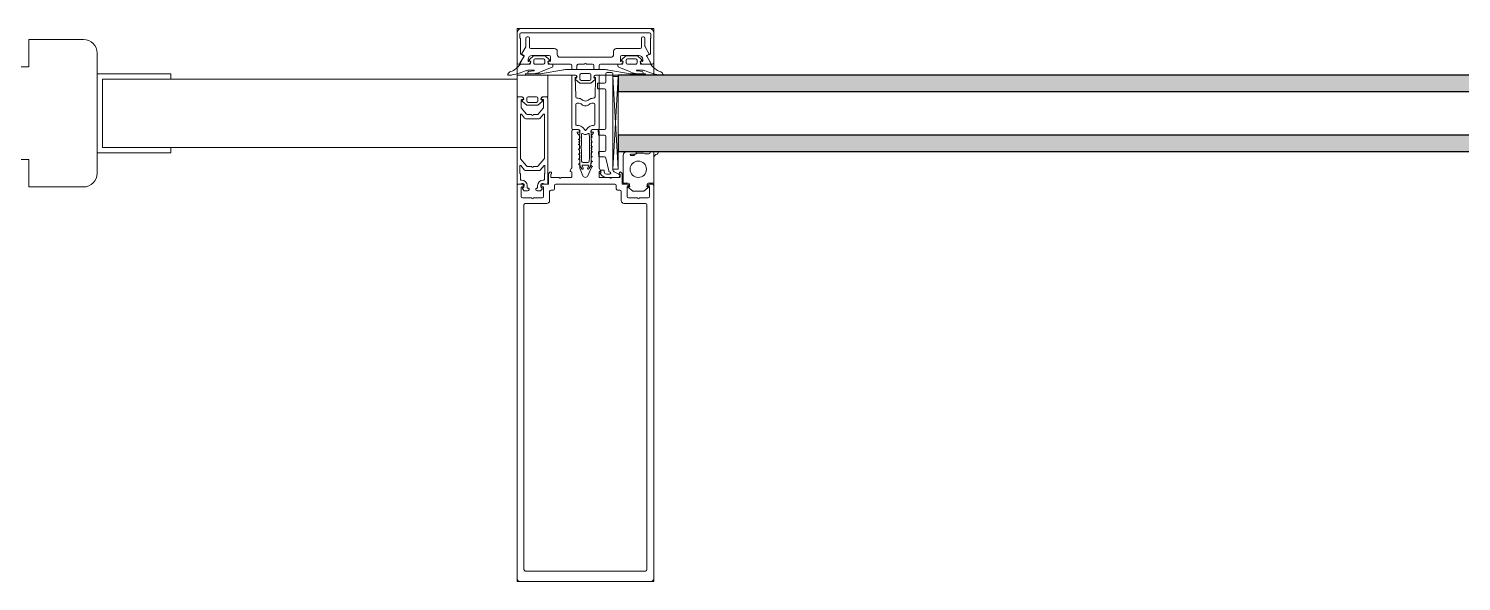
# Model space of a CAD drawing. Header units: millimetres. Extents: x 90978 to 295199, y -4084 to 97293.
# Drawn here: x 193822 to 194347, y 33961 to 34164 of the extents above; entities that cross this region are included whole.
import ezdxf

# ---------------------------------------------------------------- set-up
doc = ezdxf.new("R2010")
doc.units = ezdxf.units.MM
doc.header["$MEASUREMENT"] = 0
for name, color, linetype, lineweight in [('CSM-STL-XX-ZZ-M3-A-XXXX-00001_detached _19_04_21__rvt-1-Level 0$0$A-DETL-GENF', 7, 'CONTINUOUS', 9), ('CSM-STL-XX-ZZ-M3-A-XXXX-00001_detached _19_04_21__rvt-1-Level 0$0$A-DOOR', 4, 'CONTINUOUS', 9), ('CSM-STL-XX-ZZ-M3-A-XXXX-00001_detached _19_04_21__rvt-1-Level 0$0$A-GLAZ-CURT', 7, 'CONTINUOUS', 9), ('CSM-STL-XX-ZZ-M3-A-XXXX-00001_detached _19_04_21__rvt-1-Level 0$0$A-GLAZ-CWMG', 7, 'CONTINUOUS', 9)]:
    doc.layers.add(name, color=color, linetype=linetype, lineweight=lineweight)

msp = doc.modelspace()

# ---------------------------------------------------------------- hatches: boundary and pattern name
at = {"layer": 'CSM-STL-XX-ZZ-M3-A-XXXX-00001_detached _19_04_21__rvt-1-Level 0$0$A-GLAZ-CURT'}
h = msp.add_hatch(color=256, dxfattribs=at)
h.paths.add_polyline_path([(194679.03, 34118.73), (194679.03, 34124.73), (194038.09, 34124.73), (194038.09, 34118.73), (194099.26, 34118.73)], flags=0)
h.paths.add_polyline_path([(194679.03, 34140.73), (194679.03, 34146.73), (194038.09, 34146.73), (194038.09, 34140.73), (194099.26, 34140.73)], flags=0)

# ---------------------------------------------------------------- linework, layer by layer
at = {"layer": 'CSM-STL-XX-ZZ-M3-A-XXXX-00001_detached _19_04_21__rvt-1-Level 0$0$A-DETL-GENF', "extrusion": (0, 0, -1)}
for p, q in [((194049.59, 34163.73), (194002.59, 34163.73)), ((194001.09, 34162.23), (194001.09, 34151.23)), ((194002.09, 34160.38), (194002.09, 34161.73)), ((194002.29, 34154.51), (194002.29, 34160.03)), ((194002.59, 34162.23), (194006.79, 34162.23)), ((194004.29, 34157.26), (194004.29, 34160.22)), ((194004.79, 34160.72), (194005.09, 34160.72)), ((194005.59, 34160.22), (194005.59, 34156.92)), ((194006.79, 34162.23), (194048.89, 34162.23)), ((194046.59, 34156.92), (194046.59, 34160.22)), ((194047.09, 34160.72), (194047.39, 34160.72)), ((194047.89, 34160.22), (194047.89, 34157.26)), ((194048.89, 34162.23), (194049.59, 34162.23)), ((194049.89, 34160.03), (194049.89, 34154.6)), ((194050.09, 34161.73), (194050.09, 34160.38)), ((194051.09, 34151.23), (194051.09, 34162.23)), ((194002.12, 34151.03), (194003.66, 34153.62)), ((194002.14, 34150.84), (194003.5, 34153.55)), ((194003.41, 34153.82), (194002.4, 34154.33)), ((194002.82, 34154.57), (194004.22, 34157.01)), ((194003.59, 34153.9), (194002.89, 34154.3)), ((194005.59, 34152.37), (194007.08, 34153.71)), ((194006.09, 34156.42), (194014.79, 34156.42)), ((194012.79, 34153.92), (194006.59, 34153.92)), ((194007.08, 34153.71), (194011.3, 34153.71)), ((194011.3, 34153.71), (194012.79, 34152.37)), ((194013.29, 34151.92), (194013.29, 34153.42)), ((194015.79, 34155.42), (194015.79, 34154.22)), ((194016.79, 34153.22), (194026.09, 34153.22)), ((194026.09, 34153.22), (194035.39, 34153.22)), ((194036.39, 34154.22), (194036.39, 34155.42)), ((194037.39, 34156.42), (194046.09, 34156.42)), ((194038.89, 34153.42), (194038.89, 34151.92)), ((194045.59, 34153.92), (194039.39, 34153.92)), ((194040.88, 34153.71), (194039.39, 34152.37)), ((194045.1, 34153.71), (194040.88, 34153.71)), ((194046.59, 34152.37), (194045.1, 34153.71)), ((194047.96, 34157.01), (194049.36, 34154.57)), ((194048.52, 34153.62), (194050.06, 34151.03)), ((194049.29, 34154.3), (194048.59, 34153.9)), ((194048.67, 34153.56), (194050.03, 34150.84)), ((194049.79, 34154.43), (194048.75, 34153.83)), ((194001.59, 34150.73), (194001.97, 34150.73)), ((194005.11, 34150.72), (194002.29, 34150.72)), ((194002.49, 34150.71), (194005.74, 34150.71)), ((194005.09, 34152.42), (194005.09, 34151.92)), ((194005.23, 34147.98), (194007.31, 34148.32)), ((194005.74, 34151.85), (194005.29, 34151.72)), ((194007.28, 34148.51), (194005.52, 34148.51)), ((194005.94, 34151.81), (194005.74, 34151.85)), ((194005.94, 34150.91), (194005.94, 34151.81)), ((194007.19, 34152.21), (194007.19, 34151.21)), ((194010.69, 34152.71), (194007.69, 34152.71)), ((194007.69, 34150.71), (194010.69, 34150.71)), ((194013.88, 34149.59), (194009.99, 34148.01)), ((194017.5, 34148.56), (194010.28, 34147.29)), ((194011.19, 34151.21), (194011.19, 34152.21)), ((194012.64, 34151.85), (194012.44, 34151.81)), ((194012.44, 34151.81), (194012.44, 34150.91)), ((194013.09, 34151.72), (194012.64, 34151.85)), ((194012.64, 34150.71), (194014.19, 34150.71)), ((194020.59, 34150.72), (194013.26, 34150.72)), ((194014.19, 34150.71), (194014.19, 34150.05)), ((194026.09, 34148.71), (194019.23, 34148.71)), ((194021.09, 34149.22), (194021.09, 34150.22)), ((194022.49, 34148.72), (194021.59, 34148.72)), ((194022.99, 34150.22), (194022.99, 34149.22)), ((194025.79, 34150.72), (194023.49, 34150.72)), ((194032.95, 34148.71), (194026.09, 34148.71)), ((194028.69, 34150.72), (194026.39, 34150.72)), ((194029.19, 34149.22), (194029.19, 34150.22)), ((194030.59, 34148.72), (194029.69, 34148.72)), ((194031.09, 34150.22), (194031.09, 34149.22)), ((194038.91, 34150.72), (194031.59, 34150.72)), ((194041.9, 34147.29), (194034.68, 34148.56)), ((194037.99, 34150.71), (194037.99, 34150.05)), ((194039.54, 34150.71), (194037.99, 34150.71)), ((194038.3, 34149.59), (194042.19, 34148.01)), ((194039.09, 34151.72), (194039.54, 34151.85)), ((194039.54, 34151.85), (194039.74, 34151.81)), ((194039.74, 34151.81), (194039.74, 34150.91)), ((194040.99, 34151.21), (194040.99, 34152.21)), ((194041.49, 34152.71), (194044.49, 34152.71)), ((194044.49, 34150.71), (194041.49, 34150.71)), ((194046.95, 34147.98), (194044.86, 34148.32)), ((194044.9, 34148.51), (194046.66, 34148.51)), ((194044.99, 34152.21), (194044.99, 34151.21)), ((194046.24, 34151.81), (194046.44, 34151.85)), ((194046.24, 34150.91), (194046.24, 34151.81)), ((194046.44, 34151.85), (194046.89, 34151.72)), ((194049.69, 34150.71), (194046.44, 34150.71)), ((194049.89, 34150.72), (194047.06, 34150.72)), ((194047.09, 34151.92), (194047.09, 34152.42)), ((194050.21, 34150.73), (194050.59, 34150.73)), ((193998.9, 34146.71), (193997.93, 34146.71)), ((194001.09, 34146.73), (194012.29, 34146.73)), ((194001.09, 34138.73), (194001.09, 34146.73)), ((194009.41, 34147.21), (194004.29, 34147.21)), ((194004.29, 34146.71), (194021.09, 34146.71)), ((194012.29, 34146.73), (194012.29, 34142.73)), ((194012.29, 34142.73), (194012.29, 34138.73)), ((194021.09, 34146.71), (194022.44, 34146.71)), ((194021.09, 34136.87), (194021.09, 34146.52)), ((194021.29, 34146.72), (194022.17, 34146.72)), ((194022.39, 34145.82), (194022.56, 34139.22)), ((194022.84, 34145.82), (194022.39, 34145.82)), ((194022.5, 34145.05), (194024.09, 34143.71)), ((194022.84, 34145.61), (194022.64, 34145.57)), ((194022.84, 34146.31), (194022.84, 34145.61)), ((194024.09, 34145.21), (194024.09, 34146.81)), ((194024.09, 34143.71), (194028.09, 34143.71)), ((194024.59, 34147.31), (194026.09, 34147.31)), ((194027.59, 34144.71), (194024.59, 34144.71)), ((194026.09, 34147.31), (194027.59, 34147.31)), ((194028.09, 34146.81), (194028.09, 34145.21)), ((194028.09, 34143.71), (194029.68, 34145.05)), ((194029.34, 34145.61), (194029.34, 34146.31)), ((194029.79, 34145.82), (194029.34, 34145.82)), ((194029.54, 34145.57), (194029.34, 34145.61)), ((194029.6, 34138.71), (194029.79, 34145.82)), ((194029.74, 34146.71), (194031.09, 34146.71)), ((194030.01, 34146.72), (194030.89, 34146.72)), ((194030.49, 34143.52), (194030.52, 34141.92)), ((194033.09, 34143.72), (194030.69, 34143.72)), ((194031.09, 34146.71), (194047.89, 34146.71)), ((194031.09, 34146.52), (194031.09, 34127.22)), ((194033.59, 34147.22), (194033.59, 34144.22)), ((194035.59, 34147.72), (194034.09, 34147.72)), ((194036.09, 34112.22), (194036.09, 34147.22)), ((194038.09, 34146.22), (194036.09, 34112.22)), ((194036.09, 34146.22), (194038.09, 34112.22)), ((194038.09, 34146.22), (194036.09, 34146.22)), ((194036.09, 34146.22), (194036.09, 34112.22)), ((194038.09, 34112.22), (194038.09, 34146.22)), ((194047.89, 34147.21), (194042.77, 34147.21)), ((194053.28, 34146.71), (194054.25, 34146.71)), ((194002.99, 34138.73), (194001.09, 34138.73)), ((194001.09, 34106.93), (194001.09, 34138.23)), ((194001.59, 34138.73), (194002.59, 34138.73)), ((194002.59, 34137.53), (194002.59, 34134.73)), ((194003.39, 34137.73), (194002.79, 34137.73)), ((194003.18, 34137.6), (194003.39, 34137.73)), ((194003.39, 34137.63), (194003.39, 34138.33)), ((194004.64, 34138.23), (194004.64, 34137.23)), ((194006.64, 34138.73), (194005.14, 34138.73)), ((194008.14, 34138.73), (194006.64, 34138.73)), ((194008.64, 34137.23), (194008.64, 34138.23)), ((194009.99, 34137.73), (194009.89, 34138.33)), ((194009.89, 34137.63), (194010.09, 34137.6)), ((194010.59, 34137.73), (194009.99, 34137.73)), ((194012.29, 34138.73), (194010.29, 34138.73)), ((194010.79, 34138.73), (194011.79, 34138.73)), ((194010.79, 34134.92), (194010.79, 34137.53)), ((194012.29, 34138.23), (194012.29, 34106.93)), ((194022.56, 34139.22), (194022.58, 34138.71)), ((194023.08, 34138.22), (194023.44, 34138.22)), ((194028.74, 34138.22), (194029.1, 34138.22)), ((194030.72, 34141.72), (194033.09, 34141.72)), ((194033.59, 34141.22), (194033.59, 34127.22)), ((194002.29, 34132.21), (194002.29, 34116.2)), ((194002.59, 34134.73), (194004.54, 34132.41)), ((194003.84, 34130.91), (194002.64, 34132.34)), ((194004.64, 34135.73), (194003.04, 34137.07)), ((194008.64, 34135.73), (194004.64, 34135.73)), ((194004.92, 34132.23), (194006.39, 34132.23)), ((194005.14, 34136.73), (194008.14, 34136.73)), ((194006.99, 34132.23), (194008.46, 34132.23)), ((194010.23, 34137.07), (194008.64, 34135.73)), ((194008.84, 34132.41), (194010.67, 34134.59)), ((194010.74, 34132.34), (194009.54, 34130.91)), ((194011.09, 34124.2), (194011.09, 34132.21)), ((194021.09, 34127.22), (194021.09, 34136.87)), ((194022.59, 34135.92), (194022.59, 34128.72)), ((194023.27, 34136.42), (194023.09, 34136.42)), ((194023.44, 34136.42), (194023.27, 34136.42)), ((194029.09, 34136.42), (194028.74, 34136.42)), ((194029.59, 34128.72), (194029.59, 34135.92)), ((194009.16, 34130.73), (194004.22, 34130.73)), ((194023.09, 34128.22), (194023.55, 34128.22)), ((194025.09, 34127.51), (194025.94, 34126.49)), ((194026.24, 34126.49), (194027.09, 34127.51)), ((194028.63, 34128.22), (194029.09, 34128.22)), ((194011.09, 34116.2), (194011.09, 34124.2)), ((194021.09, 34126.22), (194021.09, 34112.85)), ((194023.56, 34126.72), (194021.59, 34126.72)), ((194021.59, 34126.72), (194023.56, 34126.72)), ((194023.15, 34125.36), (194023.09, 34125.62)), ((194023.84, 34124.67), (194023.15, 34125.36)), ((194023.29, 34125.82), (194023.79, 34125.82)), ((194023.49, 34123.12), (194023.89, 34123.35)), ((194023.89, 34122.89), (194023.49, 34123.12)), ((194023.9, 34121.8), (194023.72, 34122.12)), ((194023.99, 34122.72), (194023.9, 34121.8)), ((194023.99, 34126.02), (194023.99, 34126.22)), ((194023.99, 34123.53), (194023.99, 34124.32)), ((194028.19, 34126.22), (194028.19, 34126.02)), ((194028.19, 34123.62), (194028.27, 34122.47)), ((194028.28, 34121.8), (194028.19, 34120.83)), ((194028.46, 34122.12), (194028.28, 34121.8)), ((194029.09, 34125.51), (194028.29, 34124.63)), ((194028.29, 34124.25), (194028.69, 34124.02)), ((194028.69, 34124.02), (194028.29, 34123.79)), ((194028.69, 34122.22), (194028.29, 34121.99)), ((194028.39, 34125.82), (194028.89, 34125.82)), ((194028.39, 34122.4), (194028.69, 34122.22)), ((194030.59, 34126.72), (194028.62, 34126.72)), ((194028.69, 34126.72), (194030.59, 34126.72)), ((194030.79, 34126.52), (194030.82, 34124.92)), ((194033.09, 34126.72), (194030.99, 34126.72)), ((194031.02, 34124.72), (194033.09, 34124.72)), ((194031.09, 34112.85), (194031.09, 34126.22)), ((194033.59, 34124.22), (194033.59, 34119.22)), ((194023.49, 34121.32), (194023.89, 34121.55)), ((194023.89, 34121.09), (194023.49, 34121.32)), ((194023.49, 34119.52), (194023.89, 34119.75)), ((194023.89, 34119.29), (194023.49, 34119.52)), ((194023.49, 34117.72), (194023.89, 34117.95)), ((194023.89, 34117.49), (194023.49, 34117.72)), ((194023.9, 34119.11), (194023.72, 34119.42)), ((194023.89, 34119.75), (194023.89, 34120.22)), ((194023.99, 34118.13), (194023.9, 34119.11)), ((194023.99, 34119.93), (194023.99, 34120.92)), ((194023.99, 34116.33), (194023.99, 34117.32)), ((194028.28, 34119.11), (194028.19, 34120.02)), ((194028.19, 34118.22), (194028.19, 34117.23)), ((194028.46, 34119.42), (194028.28, 34119.11)), ((194028.29, 34120.65), (194028.69, 34120.42)), ((194028.69, 34120.42), (194028.29, 34120.19)), ((194028.29, 34120.19), (194028.29, 34119.75)), ((194028.29, 34118.85), (194028.69, 34118.62)), ((194028.69, 34118.62), (194028.29, 34118.39)), ((194028.29, 34117.05), (194028.69, 34116.82)), ((194028.69, 34116.82), (194028.29, 34116.59)), ((194030.93, 34118.52), (194030.96, 34116.92)), ((194033.09, 34118.72), (194031.13, 34118.72)), ((194031.16, 34116.72), (194033.09, 34116.72)), ((194039.89, 34107.13), (194039.89, 34117.23)), ((194041.39, 34118.73), (194044.17, 34118.73)), ((194044.17, 34117.73), (194042.73, 34117.73)), ((194042.73, 34117.23), (194043.66, 34117.23)), ((194045.49, 34118.13), (194046.79, 34118.13)), ((194047.84, 34117.83), (194049.29, 34117.83)), ((194049.79, 34118.74), (194052.26, 34118.74)), ((194049.79, 34118.33), (194049.79, 34118.74)), ((194002.09, 34113.45), (194002.09, 34110.79)), ((194002.36, 34116.01), (194004.54, 34113.41)), ((194003.84, 34111.91), (194002.44, 34113.57)), ((194009.16, 34111.73), (194004.22, 34111.73)), ((194004.92, 34113.23), (194006.39, 34113.23)), ((194006.99, 34113.23), (194008.46, 34113.23)), ((194008.84, 34113.41), (194011.02, 34116.01)), ((194010.94, 34113.57), (194009.54, 34111.91)), ((194011.29, 34110.79), (194011.29, 34113.45)), ((194021.02, 34112.6), (194020.52, 34111.72)), ((194020.69, 34111.42), (194020.89, 34111.42)), ((194021.09, 34111.22), (194021.09, 34109.42)), ((194023.49, 34115.92), (194023.89, 34116.15)), ((194023.89, 34115.69), (194023.49, 34115.92)), ((194023.49, 34114.12), (194023.89, 34114.35)), ((194023.89, 34113.89), (194023.49, 34114.12)), ((194023.99, 34114.53), (194023.99, 34115.52)), ((194024.1, 34113.63), (194023.99, 34112.78)), ((194025.17, 34109.84), (194024.03, 34112.59)), ((194024.83, 34112.35), (194024.1, 34113.63)), ((194024.88, 34113.44), (194025.28, 34112.58)), ((194027.12, 34113.72), (194025.06, 34113.72)), ((194025.21, 34114.72), (194026.09, 34114.72)), ((194026.09, 34114.72), (194026.97, 34114.72)), ((194026.9, 34112.58), (194027.3, 34113.44)), ((194028.15, 34112.59), (194027.01, 34109.84)), ((194028.08, 34113.63), (194027.35, 34112.35)), ((194028.19, 34114.62), (194028.08, 34113.63)), ((194028.19, 34116.42), (194028.19, 34115.43)), ((194028.29, 34115.25), (194028.69, 34115.02)), ((194028.69, 34115.02), (194028.29, 34114.79)), ((194028.29, 34113.45), (194028.69, 34113.22)), ((194028.69, 34113.22), (194028.29, 34112.99)), ((194031.09, 34109.42), (194031.09, 34111.22)), ((194031.66, 34111.72), (194031.16, 34112.6)), ((194031.29, 34111.42), (194031.49, 34111.42)), ((194031.79, 34111.72), (194031.79, 34110.92)), ((194032.79, 34111.92), (194031.99, 34111.92)), ((194032.99, 34111.22), (194032.99, 34111.72)), ((194033.58, 34116.33), (194034.6, 34111.64)), ((194034.88, 34111.29), (194035.11, 34111.19)), ((194036.09, 34112.22), (194038.09, 34112.22)), ((194038.31, 34110.46), (194036.67, 34111.23)), ((194051.09, 34116.27), (194051.09, 34107.13)), ((194001.09, 34106.22), (194001.09, 34094.05)), ((194002.12, 34106.75), (194001.29, 34106.73)), ((194002.61, 34106.72), (194001.59, 34106.72)), ((194002.8, 34106.99), (194002.12, 34106.75)), ((194002.29, 34110.45), (194002.29, 34108.43)), ((194002.49, 34108.23), (194002.79, 34108.23)), ((194003.52, 34105.58), (194003.67, 34106.23)), ((194004.79, 34106.23), (194004.79, 34105.43)), ((194008.59, 34105.43), (194008.59, 34106.23)), ((194009.71, 34106.23), (194009.85, 34105.58)), ((194011.32, 34106.73), (194010.57, 34106.99)), ((194010.59, 34108.23), (194010.89, 34108.23)), ((194012.39, 34106.72), (194010.76, 34106.72)), ((194011.09, 34108.43), (194011.09, 34110.45)), ((194012.09, 34106.73), (194011.32, 34106.73)), ((194012.59, 34110.36), (194012.59, 34106.92)), ((194012.96, 34111.05), (194012.68, 34110.65)), ((194013.39, 34109.42), (194013.39, 34110.11)), ((194013.48, 34110.4), (194013.62, 34110.59)), ((194016.54, 34109.22), (194013.59, 34109.22)), ((194014.79, 34105.02), (194014.79, 34106.22)), ((194015.29, 34106.72), (194026.09, 34106.72)), ((194020.89, 34109.22), (194017.14, 34109.22)), ((194026.09, 34106.72), (194031.49, 34106.72)), ((194035.04, 34109.22), (194031.29, 34109.22)), ((194031.49, 34106.72), (194036.89, 34106.72)), ((194034.94, 34110.42), (194033.79, 34110.42)), ((194034.05, 34109.22), (194038.04, 34109.22)), ((194038.59, 34109.22), (194035.64, 34109.22)), ((194037.39, 34106.22), (194037.39, 34105.02)), ((194038.56, 34110.59), (194038.7, 34110.4)), ((194038.79, 34110.11), (194038.79, 34109.42)), ((194039.5, 34110.65), (194039.22, 34111.05)), ((194039.59, 34106.92), (194039.59, 34110.36)), ((194041.41, 34106.72), (194039.79, 34106.72)), ((194041.79, 34107.13), (194039.89, 34107.13)), ((194042.19, 34106.09), (194041.59, 34106.09)), ((194042.19, 34106.09), (194042.19, 34106.73)), ((194048.69, 34106.09), (194048.69, 34106.73)), ((194048.69, 34106.09), (194049.29, 34106.09)), ((194051.09, 34107.13), (194049.09, 34107.13)), ((194050.59, 34106.72), (194049.56, 34106.72)), ((194051.09, 34094.05), (194051.09, 34106.22)), ((194002.59, 34102.22), (194002.59, 34105.52)), ((194002.79, 34105.72), (194003.39, 34105.72)), ((194006.39, 34101.72), (194003.09, 34101.72)), ((194003.69, 34104.33), (194003.16, 34104.94)), ((194004.94, 34104.33), (194003.69, 34104.33)), ((194004.99, 34105.23), (194005.24, 34105.23)), ((194005.44, 34105.03), (194005.44, 34104.83)), ((194010.29, 34101.72), (194006.99, 34101.72)), ((194007.94, 34104.83), (194007.94, 34105.03)), ((194008.14, 34105.23), (194008.39, 34105.23)), ((194009.69, 34104.33), (194008.44, 34104.33)), ((194010.22, 34104.94), (194009.69, 34104.33)), ((194009.99, 34105.72), (194010.59, 34105.72)), ((194010.79, 34105.52), (194010.79, 34102.22)), ((194012.99, 34100.72), (194012.99, 34104.02)), ((194013.49, 34104.52), (194014.29, 34104.52)), ((194037.89, 34104.52), (194038.69, 34104.52)), ((194039.19, 34104.02), (194039.19, 34100.72)), ((194043.44, 34104.13), (194041.39, 34105.85)), ((194041.39, 34102.22), (194041.39, 34105.52)), ((194041.59, 34105.72), (194042.19, 34105.72)), ((194045.19, 34101.72), (194041.89, 34101.72)), ((194047.44, 34104.13), (194043.44, 34104.13)), ((194049.09, 34101.72), (194045.79, 34101.72)), ((194047.44, 34104.13), (194049.49, 34105.85)), ((194049.03, 34105.47), (194047.44, 34104.13)), ((194048.79, 34105.72), (194049.39, 34105.72)), ((194049.59, 34105.52), (194049.59, 34102.22)), ((194003.59, 34094.05), (194003.59, 34099.22)), ((194004.09, 34099.72), (194011.99, 34099.72)), ((194040.19, 34099.72), (194048.09, 34099.72)), ((194048.59, 34099.22), (194048.59, 34094.05)), ((194001.09, 33972.93), (194001.09, 34094.05)), ((194003.59, 33972.93), (194003.59, 34094.05)), ((194048.59, 34094.05), (194048.59, 33972.93)), ((194051.09, 33972.93), (194051.09, 34094.05)), ((194001.09, 33962.23), (194001.09, 33972.92)), ((194003.59, 33972.92), (194003.59, 33965.53)), ((194048.59, 33965.53), (194048.59, 33972.92)), ((194051.09, 33972.92), (194051.09, 33962.23)), ((194004.09, 33965.03), (194048.09, 33965.03)), ((194050.09, 33961.23), (194002.09, 33961.23))]:
    msp.add_line(p, q, dxfattribs=at)
msp.add_circle((-194045.44, 34112.23), 3, dxfattribs=at)
for centre, radius, start, end in [((-194002.59, 34162.23), 1.5, 0, 90), ((-194049.59, 34162.23), 1.5, 90, 180), ((-194002.59, 34161.73), 0.5, 0, 90), ((-194002.29, 34160.38), 0.2, 300, 0), ((-194002.09, 34160.03), 0.2, 120, 180), ((-194004.79, 34160.22), 0.5, 0, 90), ((-194005.09, 34160.22), 0.5, 90, 180), ((-194047.09, 34160.22), 0.5, 0, 90), ((-194047.39, 34160.22), 0.5, 90, 180), ((-194049.59, 34161.73), 0.5, 90, 180), ((-194050.09, 34160.03), 0.2, 0, 60.0066), ((-194049.89, 34160.38), 0.2, 180, 240.0066), ((-194002.49, 34154.51), 0.2, 296.565, 0), ((-194002.99, 34154.47), 0.2, 300, 30), ((-194003.32, 34153.64), 0.2, 116.565, 206.565), ((-194003.49, 34153.72), 0.2, 120, 210.7437), ((-194003.79, 34157.26), 0.5, 180, 210), ((-194006.59, 34152.42), 1.5, 0, 90), ((-194006.09, 34156.92), 0.5, 270, 0), ((-194012.79, 34153.42), 0.5, 90, 180), ((-194014.79, 34155.42), 1, 90, 180), ((-194016.79, 34154.22), 1, 270, 0), ((-194035.39, 34154.22), 1, 180, 270), ((-194037.39, 34155.42), 1, 0, 90), ((-194039.39, 34153.42), 0.5, 0, 90), ((-194045.59, 34152.42), 1.5, 90, 180), ((-194046.09, 34156.92), 0.5, 180, 270), ((-194048.39, 34157.26), 0.5, 330, 0), ((-194048.69, 34153.72), 0.2, 329.2563, 60), ((-194048.85, 34153.65), 0.2, 333.4345, 59.9992), ((-194049.19, 34154.47), 0.2, 150, 240), ((-194049.69, 34154.6), 0.2, 180, 239.9992), ((-193999.46, 34146.12), 2, 28.9338, 70.052), ((-193996.39, 34154.58), 7, 215.5761, 250.052), ((-193988.65, 34191.52), 46, 249.8563, 256.6793), ((-194001.59, 34151.23), 0.5, 270, 0), ((-194001.97, 34150.93), 0.2, 206.565, 270), ((-194002.29, 34150.92), 0.2, 270, 30.7437), ((-194002.49, 34150.21), 0.5, 35.5761, 90), ((-194005.52, 34145.51), 3, 69.8563, 90), ((-194005.38, 34147.61), 0.4, 270, 68.1713), ((-194005.29, 34151.92), 0.2, 270, 0), ((-194005.11, 34151.72), 1, 194.4775, 270), ((-194005.79, 34152.14), 0.3, 280, 48), ((-194005.74, 34150.91), 0.2, 180, 270), ((-194005.89, 34151.52), 0.2, 90.0001, 194.4775), ((-194007.69, 34152.21), 0.5, 0, 90), ((-194007.69, 34151.21), 0.5, 315, 0), ((-194007.28, 34148.41), 0.1, 90, 248.1714), ((-194007.69, 34151.21), 0.5, 270, 315), ((-194006.26, 34155.8), 8.63, 244.4231, 260.1615), ((-194010.69, 34152.21), 0.5, 90, 180), ((-194010.69, 34151.21), 0.5, 180, 270), ((-194012.49, 34151.52), 0.2, 345.5225, 89.9999), ((-194013.26, 34151.72), 1, 270, 345.5225), ((-194012.64, 34150.91), 0.2, 270, 0), ((-194012.59, 34152.14), 0.3, 132, 259.9999), ((-194013.09, 34151.92), 0.2, 180, 270), ((-194013.69, 34150.05), 0.5, 180, 247.9638), ((-194019.23, 34138.71), 10, 80, 90), ((-194020.59, 34150.22), 0.5, 90, 180), ((-194021.59, 34149.22), 0.5, 270, 0), ((-194022.49, 34149.22), 0.5, 180, 270), ((-194023.49, 34150.22), 0.5, 0, 90), ((-194026.09, 34150.72), 0.3, 360, 90), ((-194026.09, 34150.72), 0.3, 90, 180), ((-194028.69, 34150.22), 0.5, 90, 180), ((-194029.69, 34149.22), 0.5, 270, 0), ((-194030.59, 34149.22), 0.5, 180, 270), ((-194031.59, 34150.22), 0.5, 0, 90), ((-194032.95, 34138.71), 10, 90, 100), ((-194038.49, 34150.05), 0.5, 292.0362, 0), ((-194039.09, 34151.92), 0.2, 270, 0), ((-194038.91, 34151.72), 1, 194.4775, 270), ((-194039.59, 34152.14), 0.3, 280, 48), ((-194039.54, 34150.91), 0.2, 180, 270), ((-194039.69, 34151.52), 0.2, 90.0001, 194.4775), ((-194041.49, 34152.21), 0.5, 0, 90), ((-194041.49, 34151.21), 0.5, 270, 0), ((-194045.92, 34155.8), 8.63, 279.8385, 295.5769), ((-194044.49, 34152.21), 0.5, 90, 180), ((-194044.49, 34151.21), 0.5, 225, 270), ((-194044.9, 34148.41), 0.1, 291.8289, 90), ((-194044.49, 34151.21), 0.5, 180, 224.9999), ((-194046.29, 34151.52), 0.2, 345.5225, 89.9999), ((-194047.06, 34151.72), 1, 270, 345.5225), ((-194046.44, 34150.91), 0.2, 270, 0), ((-194046.39, 34152.14), 0.3, 132, 259.9999), ((-194046.66, 34145.51), 3, 90, 110.1437), ((-194046.8, 34147.61), 0.4, 111.8287, 270), ((-194046.89, 34151.92), 0.2, 180, 270), ((-194063.53, 34191.52), 46, 283.3207, 290.1437), ((-194049.69, 34150.21), 0.5, 90, 144.4239), ((-194049.89, 34150.92), 0.2, 149.2563, 270), ((-194050.21, 34150.93), 0.2, 270, 333.4345), ((-194055.79, 34154.58), 7, 289.948, 324.4239), ((-194050.59, 34151.23), 0.5, 180, 270), ((-194052.72, 34146.12), 2, 109.948, 151.0662), ((-193997.93, 34146.96), 0.25, 270, 28.9338), ((-193998.9, 34148.21), 1.5, 256.6793, 270), ((-194004.29, 34147.01), 0.2, 360, 90), ((-194004.29, 34146.91), 0.2, 270, 0), ((-194006.26, 34155.8), 8.63, 260.1615, 275.8999), ((-194009.41, 34152.21), 5, 260, 270), ((-194021.29, 34146.52), 0.2, 0, 90), ((-194022.17, 34145.82), 0.9, 90, 163.3984), ((-194022.69, 34145.28), 0.3, 310, 79.9999), ((-194022.44, 34146.31), 0.4, 90, 180), ((-194022.84, 34146.02), 0.2, 180, 270), ((-194024.59, 34146.81), 0.5, 0, 90), ((-194024.59, 34145.21), 0.5, 270, 0), ((-194027.59, 34146.81), 0.5, 90, 180), ((-194027.59, 34145.21), 0.5, 180, 270), ((-194029.34, 34146.02), 0.2, 270, 0), ((-194030.01, 34145.82), 0.9, 16.6016, 90), ((-194029.74, 34146.31), 0.4, 0, 90), ((-194029.49, 34145.28), 0.3, 100.0001, 230), ((-194030.69, 34143.52), 0.2, 359, 90), ((-194030.89, 34146.52), 0.2, 90, 180), ((-194033.09, 34144.22), 0.5, 180, 270), ((-194034.09, 34147.22), 0.5, 0, 90), ((-194035.59, 34147.22), 0.5, 90, 180), ((-194042.77, 34152.21), 5, 270, 280), ((-194045.92, 34155.8), 8.63, 264.1001, 279.8385), ((-194047.89, 34147.01), 0.2, 90, 180), ((-194047.89, 34146.91), 0.2, 180, 270), ((-194053.28, 34148.21), 1.5, 270, 283.3207), ((-194054.25, 34146.96), 0.25, 151.0662, 270), ((-194001.59, 34138.23), 0.5, 0, 90), ((-194002.59, 34137.7), 1.03, 89.8537, 164.2368), ((-194002.79, 34137.53), 0.2, 0, 90), ((-194003.24, 34137.3), 0.3, 310, 80), ((-194002.99, 34138.33), 0.4, 90, 180), ((-194003.39, 34137.93), 0.2, 165.5225, 269.9999), ((-194005.14, 34138.23), 0.5, 0, 90), ((-194008.14, 34138.23), 0.5, 90, 180), ((-194009.99, 34137.93), 0.2, 270.0001, 14.4775), ((-194010.79, 34137.7), 1.03, 15.7632, 90.1463), ((-194010.29, 34138.33), 0.4, 360, 90), ((-194010.04, 34137.3), 0.3, 99.9999, 230), ((-194010.59, 34137.53), 0.2, 90, 180), ((-194011.79, 34138.23), 0.5, 90, 135), ((-194011.79, 34138.23), 0.5, 135, 180), ((-194023.08, 34138.72), 0.5, 270, 358.4904), ((-194023.44, 34136.22), 2, 90, 131.4097), ((-194026.09, 34139.22), 2, 270.0042, 311.4097), ((-194026.09, 34139.22), 2, 228.5904, 270.0043), ((-194028.74, 34136.22), 2, 48.5904, 90), ((-194029.1, 34138.72), 0.5, 181.5074, 270), ((-194030.72, 34141.92), 0.2, 270, 359), ((-194033.09, 34141.22), 0.5, 90, 180), ((-194002.49, 34132.21), 0.2, 0, 140), ((-194004.92, 34132.73), 0.5, 270, 320), ((-194005.14, 34137.23), 0.5, 270, 0), ((-194006.69, 34132.23), 0.3, 180, 0), ((-194008.14, 34137.23), 0.5, 180, 270), ((-194008.46, 34132.73), 0.5, 220, 270), ((-194010.29, 34134.92), 0.5, 180, 220), ((-194010.89, 34132.21), 0.2, 40, 180), ((-194023.09, 34135.92), 0.5, 0, 90), ((-194023.44, 34134.42), 2, 90, 131.4097), ((-194026.09, 34137.42), 2, 270.0042, 311.4097), ((-194026.09, 34137.42), 2, 228.5904, 270.0043), ((-194028.74, 34134.42), 2, 48.5904, 90), ((-194029.09, 34135.92), 0.5, 90, 180), ((-194004.22, 34131.23), 0.5, 270, 320), ((-194009.16, 34131.23), 0.5, 220, 270), ((-194021.59, 34127.22), 0.5, 270, 0), ((-194023.09, 34128.72), 0.5, 315, 0), ((-194023.09, 34128.72), 0.5, 270, 315), ((-194023.55, 34126.22), 2, 90, 140), ((-194028.63, 34126.22), 2, 40, 90), ((-194029.09, 34128.72), 0.5, 180, 270), ((-194030.59, 34127.22), 0.5, 180, 270), ((-194033.09, 34127.22), 0.5, 180, 270), ((-194021.59, 34126.22), 0.5, 0, 90), ((-194023.29, 34125.62), 0.2, 360, 90), ((-194023.49, 34126.22), 0.5, 90, 180), ((-194023.56, 34126.22), 0.5, 90, 183.2381), ((-194023.89, 34122.22), 0.2, 359.9994, 59.9994), ((-194023.79, 34126.02), 0.2, 180, 270), ((-194023.49, 34124.32), 0.5, 135, 180), ((-194023.79, 34123.53), 0.2, 180, 239.9999), ((-194023.79, 34122.72), 0.2, 120, 180), ((-194129.62, 34120.22), 105.73, 0, 0.856), ((-194023.79, 34121.73), 0.2, 180, 239.9999), ((-194129.61, 34120.22), 105.72, 1.2165, 3.2381), ((-194129.62, 34120.22), 105.03, 357.2582, 2.6873), ((-194024.9, 34125.14), 0.2, 2.6873, 65.6339), ((-194024.9, 34125.14), 0.2, 65.6341, 128.5808), ((-194026.09, 34126.62), 1.7, 269.9999, 308.5808), ((-194026.09, 34126.62), 0.2, 269.9998, 320), ((-194026.09, 34126.62), 0.2, 220, 270.0002), ((-194026.09, 34126.62), 1.7, 231.4193, 270.0001), ((-194027.27, 34125.14), 0.2, 51.4193, 177.3127), ((-193922.56, 34120.22), 105.03, 177.3127, 182.7418), ((-194028.62, 34126.22), 0.5, 356.762, 90), ((-193922.56, 34120.22), 105.73, 176.762, 178.7834), ((-194028.39, 34124.43), 0.2, 300.0001, 21.156), ((-194028.69, 34126.22), 0.5, 0, 90), ((-194028.39, 34126.02), 0.2, 270, 0), ((-194028.39, 34123.62), 0.2, 0, 60), ((-194028.39, 34122.63), 0.2, 300, 360), ((-194028.39, 34121.82), 0.2, 0, 60), ((-193922.56, 34120.22), 105.73, 179.144, 180), ((-194028.29, 34122.22), 0.2, 119.9999, 179.9992), ((-194028.89, 34125.62), 0.2, 90, 180), ((-194030.59, 34126.22), 0.5, 90, 180), ((-194030.99, 34126.52), 0.2, 359, 90), ((-194031.02, 34124.92), 0.2, 270, 359), ((-194033.09, 34124.22), 0.5, 90, 180), ((-194023.89, 34119.52), 0.2, 0, 60), ((-194023.79, 34120.92), 0.2, 120, 180), ((-194023.79, 34119.93), 0.2, 180, 239.656), ((-194023.79, 34119.12), 0.2, 120, 180), ((-194023.79, 34118.13), 0.2, 180, 239.9999), ((-194023.79, 34117.32), 0.2, 120, 180), ((-194129.62, 34120.22), 105.73, 356.4226, 359.3983), ((-193922.56, 34120.22), 105.73, 180.6016, 183.5774), ((-194028.39, 34120.83), 0.2, 300.0001, 360), ((-194028.39, 34120.02), 0.2, 0, 60), ((-194028.39, 34119.03), 0.2, 300.0001, 360), ((-194028.39, 34118.22), 0.2, 0, 60), ((-194028.39, 34117.23), 0.2, 300.0001, 0), ((-194028.39, 34116.42), 0.2, 0, 60), ((-194028.29, 34119.52), 0.2, 120, 180), ((-194031.13, 34118.52), 0.2, 359, 90), ((-194031.16, 34116.92), 0.2, 270, 359), ((-194033.09, 34119.22), 0.5, 180, 270), ((-194033.09, 34116.22), 0.5, 90, 167.698), ((-194041.39, 34117.23), 1.5, 0, 90), ((-194042.73, 34117.48), 0.25, 270, 90), ((-194043.66, 34117.53), 0.3, 217.4952, 270), ((-194045.49, 34116.13), 2, 37.4952, 90), ((-194044.17, 34118.23), 0.5, 90, 270), ((-194046.79, 34116.13), 2, 90, 121.7883), ((-194049.29, 34118.33), 0.5, 180, 270), ((-194052.59, 34116.27), 1.5, 0, 80.6077), ((-194052.26, 34118.24), 0.5, 90, 260.6077), ((-194002.29, 34113.45), 0.2, 0, 140), ((-194002.59, 34116.2), 0.3, 320, 0), ((-194004.22, 34112.23), 0.5, 270, 320), ((-194004.92, 34113.73), 0.5, 270, 320), ((-194006.69, 34113.23), 0.3, 180, 0), ((-194008.46, 34113.73), 0.5, 220, 270), ((-194009.16, 34112.23), 0.5, 220, 270), ((-194011.09, 34113.45), 0.2, 40, 180), ((-194010.79, 34116.2), 0.3, 180, 220), ((-194013.29, 34110.82), 0.4, 35, 90.0002), ((-194013.29, 34110.82), 0.4, 90.0002, 214.9998), ((-194020.69, 34111.62), 0.2, 270, 30), ((-194020.59, 34112.85), 0.5, 180, 210), ((-194023.79, 34116.33), 0.2, 180, 239.9999), ((-194023.79, 34115.52), 0.2, 120, 180), ((-194023.79, 34114.53), 0.2, 180, 239.9999), ((-194023.79, 34113.72), 0.2, 120, 180), ((-194024.49, 34112.78), 0.5, 337.5, 360), ((-194025.21, 34115.22), 0.5, 270, 357.2582), ((-194025.05, 34112.47), 0.25, 270.0001, 330), ((-194025.06, 34113.52), 0.2, 335, 90), ((-194025.05, 34112.47), 0.25, 180, 270), ((-194027.13, 34112.47), 0.25, 270, 0), ((-194026.97, 34115.22), 0.5, 182.7418, 270), ((-194027.12, 34113.52), 0.2, 90, 205), ((-194027.13, 34112.47), 0.25, 210, 270.0001), ((-194027.69, 34112.78), 0.5, 180.0003, 202.5), ((-194028.39, 34115.43), 0.2, 300.0001, 0), ((-194028.39, 34114.62), 0.2, 0, 60), ((-194028.39, 34113.63), 0.2, 300.0001, 360), ((-194028.39, 34112.82), 0.2, 0.0002, 60), ((-194031.59, 34112.85), 0.5, 330, 0), ((-194031.29, 34111.22), 0.2, 0, 90), ((-194031.49, 34111.62), 0.2, 150, 270), ((-194031.99, 34111.72), 0.2, 0, 90), ((-194032.79, 34111.72), 0.2, 90, 180), ((-194033.79, 34111.22), 0.8, 270, 0), ((-194035.09, 34111.75), 0.5, 294.9999, 347.698), ((-194037.09, 34112.14), 1, 295, 359.9999), ((-194038.89, 34110.82), 0.4, 325, 90), ((-194038.89, 34110.82), 0.4, 90, 144.9999), ((-194001.29, 34106.93), 0.2, 270, 0), ((-194001.59, 34106.22), 0.5, 0, 90), ((-194002.29, 34110.79), 0.2, 300, 0), ((-194002.09, 34110.45), 0.2, 120, 180), ((-194002.49, 34108.43), 0.2, 270, 0), ((-194002.61, 34105.72), 1, 90, 165.5225), ((-194002.79, 34106.23), 2, 90, 180), ((-194003.03, 34106.37), 0.659, 69.9999, 193.0144), ((-194003.39, 34105.92), 0.2, 165.5225, 270), ((-194010.59, 34106.23), 2, 0, 90), ((-194010.35, 34106.37), 0.659, 346.9856, 109.9999), ((-194009.99, 34105.92), 0.2, 270, 14.4775), ((-194010.76, 34105.72), 1, 14.4775, 90), ((-194010.89, 34108.43), 0.2, 180, 270), ((-194011.29, 34110.45), 0.2, 0, 60), ((-194011.09, 34110.79), 0.2, 180, 240), ((-194012.09, 34106.93), 0.2, 180, 270), ((-194012.39, 34106.92), 0.2, 180, 270), ((-194013.09, 34110.36), 0.5, 0, 35), ((-194013.89, 34110.11), 0.5, 0, 34.9998), ((-194013.59, 34109.42), 0.2, 270, 0), ((-194015.29, 34106.22), 0.5, 0, 90), ((-194016.84, 34109.22), 0.3, 180, 0), ((-194020.89, 34109.42), 0.2, 180, 270), ((-194026.09, 34110.22), 1, 270, 337.5), ((-194026.09, 34110.22), 1, 202.5, 270), ((-194031.29, 34109.42), 0.2, 270, 0), ((-194031.69, 34110.72), 0.2, 327.6077, 90.0001), ((-194034.05, 34112.22), 3, 270, 327.6077), ((-194034.94, 34110.82), 0.4, 114.9999, 270), ((-194035.34, 34109.22), 0.3, 180, 0), ((-194036.89, 34106.22), 0.5, 90, 180), ((-194038.04, 34109.87), 0.65, 115, 270), ((-194038.59, 34109.42), 0.2, 180, 270), ((-194038.29, 34110.11), 0.5, 145, 180), ((-194039.09, 34110.36), 0.5, 144.9999, 180), ((-194039.79, 34106.92), 0.2, 270, 0), ((-194041.59, 34105.89), 0.2, 349.1589, 90), ((-194041.41, 34105.72), 1, 90, 165.5225), ((-194041.79, 34106.73), 0.4, 90, 180), ((-194042.19, 34105.92), 0.2, 165.5225, 270), ((-194048.79, 34105.92), 0.2, 270, 14.4775), ((-194049.56, 34105.72), 1, 14.4775, 90), ((-194049.09, 34106.73), 0.4, 0, 90), ((-194049.09, 34106.73), 0.4, 0, 90), ((-194049.29, 34105.89), 0.2, 90, 190.8411), ((-194050.59, 34106.22), 0.5, 90, 180), ((-194002.79, 34105.52), 0.2, 0, 90), ((-194003.09, 34102.22), 0.5, 270, 0), ((-194003.39, 34105.13), 0.3, 318.8879, 83.122), ((-194003.33, 34105.63), 0.2, 193.0144, 263.122), ((-194004.99, 34105.43), 0.2, 270, 0), ((-194004.94, 34104.83), 0.5, 180, 270), ((-194005.24, 34105.03), 0.2, 90, 180), ((-194006.69, 34101.72), 0.3, 180, 0), ((-194008.14, 34105.03), 0.2, 0, 90), ((-194008.44, 34104.83), 0.5, 270, 0), ((-194008.39, 34105.43), 0.2, 180, 270), ((-194010.05, 34105.63), 0.2, 276.878, 346.9856), ((-194009.99, 34105.13), 0.3, 96.878, 221.1121), ((-194010.29, 34102.22), 0.5, 180, 270), ((-194010.59, 34105.52), 0.2, 90, 180), ((-194011.99, 34100.72), 1, 180, 270), ((-194013.49, 34104.02), 0.5, 0, 90), ((-194014.29, 34105.02), 0.5, 180, 270), ((-194037.89, 34105.02), 0.5, 270, 0), ((-194038.69, 34104.02), 0.5, 90, 180), ((-194040.19, 34100.72), 1, 270, 0), ((-194041.59, 34105.52), 0.2, 0, 90), ((-194041.89, 34102.22), 0.5, 270, 0), ((-194045.49, 34101.72), 0.3, 180, 0), ((-194049.09, 34102.22), 0.5, 180, 270), ((-194049.39, 34105.52), 0.2, 90, 180), ((-194004.09, 34099.22), 0.5, 0, 90), ((-194048.09, 34099.22), 0.5, 90, 180), ((-194004.09, 33965.53), 0.5, 270, 0), ((-194048.09, 33965.53), 0.5, 180, 270), ((-194002.09, 33962.23), 1, 270, 0), ((-194050.09, 33962.23), 1, 180, 270)]:
    msp.add_arc(centre, radius, start, end, dxfattribs=at)
at = {"layer": 'CSM-STL-XX-ZZ-M3-A-XXXX-00001_detached _19_04_21__rvt-1-Level 0$0$A-DOOR'}
for p, q in [((193842.36, 34159.73), (193822.36, 34159.73)), ((193822.36, 34159.73), (193822.36, 34149.73)), ((193847.36, 34110.73), (193847.36, 34154.73)), ((193822.36, 34149.73), (193812.36, 34149.73)), ((193812.36, 34115.73), (193822.36, 34115.73)), ((193822.36, 34115.73), (193822.36, 34105.73)), ((193822.36, 34105.73), (193842.36, 34105.73))]:
    msp.add_line(p, q, dxfattribs=at)
at = {"layer": 'CSM-STL-XX-ZZ-M3-A-XXXX-00001_detached _19_04_21__rvt-1-Level 0$0$A-DOOR', "lineweight": 20}
for p, q in [((193874.36, 34147.23), (193847.36, 34147.23)), ((193849.36, 34120.23), (193849.36, 34145.23)), ((193849.36, 34145.23), (193874.36, 34145.23)), ((194001.09, 34145.23), (193849.36, 34145.23)), ((193849.36, 34145.23), (193849.36, 34120.23)), ((193874.36, 34145.23), (193874.36, 34147.23)), ((193847.36, 34118.23), (193874.36, 34118.23)), ((193874.36, 34120.23), (193849.36, 34120.23)), ((193849.36, 34120.23), (194001.09, 34120.23)), ((193874.36, 34118.23), (193874.36, 34120.23))]:
    msp.add_line(p, q, dxfattribs=at)
at = {"layer": 'CSM-STL-XX-ZZ-M3-A-XXXX-00001_detached _19_04_21__rvt-1-Level 0$0$A-DOOR'}
for centre, start, end in [((193842.36, 34154.73), 0, 90), ((193842.36, 34110.73), 270, 0)]:
    msp.add_arc(centre, 5, start, end, dxfattribs=at)
at = {"layer": 'CSM-STL-XX-ZZ-M3-A-XXXX-00001_detached _19_04_21__rvt-1-Level 0$0$A-GLAZ-CURT', "lineweight": 30}
for p, q in [((194679.03, 34146.73), (194038.09, 34146.73)), ((194038.09, 34146.73), (194038.09, 34140.73)), ((194038.09, 34140.73), (194679.03, 34140.73)), ((194679.03, 34124.73), (194038.09, 34124.73)), ((194038.09, 34124.73), (194038.09, 34118.73)), ((194038.09, 34118.73), (194679.03, 34118.73))]:
    msp.add_line(p, q, dxfattribs=at)
at = {"layer": 'CSM-STL-XX-ZZ-M3-A-XXXX-00001_detached _19_04_21__rvt-1-Level 0$0$A-GLAZ-CWMG', "lineweight": 20, "extrusion": (0, 0, -1)}
for p, q in [((194051.09, 34163.73), (194001.09, 34163.73)), ((194001.09, 34163.73), (194001.09, 33961.23)), ((194051.09, 34146.73), (194051.09, 34163.73)), ((194038.09, 34118.73), (194038.09, 34146.73)), ((194038.09, 34146.73), (194051.09, 34146.73)), ((194051.09, 34118.73), (194038.09, 34118.73)), ((194051.09, 33961.23), (194051.09, 34118.73)), ((194001.09, 33961.23), (194051.09, 33961.23))]:
    msp.add_line(p, q, dxfattribs=at)

doc.saveas('drawing.dxf')
